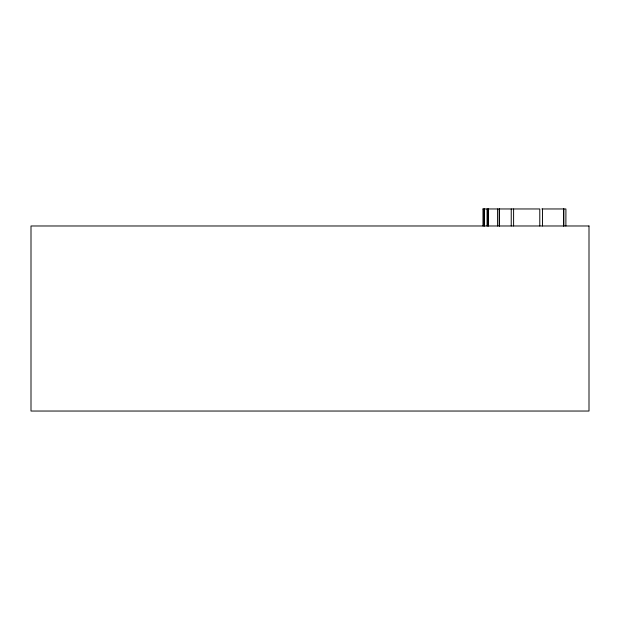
<?xml version="1.0" encoding="UTF-8"?>
<svg xmlns="http://www.w3.org/2000/svg" width="620" height="620" viewBox="0 0 620 620"><rect width="100%" height="100%" fill="white"/><g stroke="black" fill="none" stroke-linecap="round" stroke-linejoin="round"><path stroke-width="0.93" d="M482.949 208.963L539.788 208.963L539.788 225.982M541.849 208.963L565.921 208.963L565.882 225.982M563.859 208.963L563.859 225.982M563.471 208.963L563.471 225.982M542.508 208.963L542.508 225.982M513.6 208.963L513.6 225.982M511.236 208.963L511.236 225.982M499.348 208.963L499.348 225.982M499.302 208.963L499.302 225.982M497.596 208.963L497.596 225.982M488.514 208.963L488.514 225.982M487.901 208.963L487.901 225.982M487.072 208.963L487.072 225.982M484.483 208.963L484.483 225.982M483.957 208.963L483.957 225.982M482.988 208.963L482.988 225.982M589 225.982L31 225.982L31 411.037L589 411.037L589 225.982"/></g></svg>
